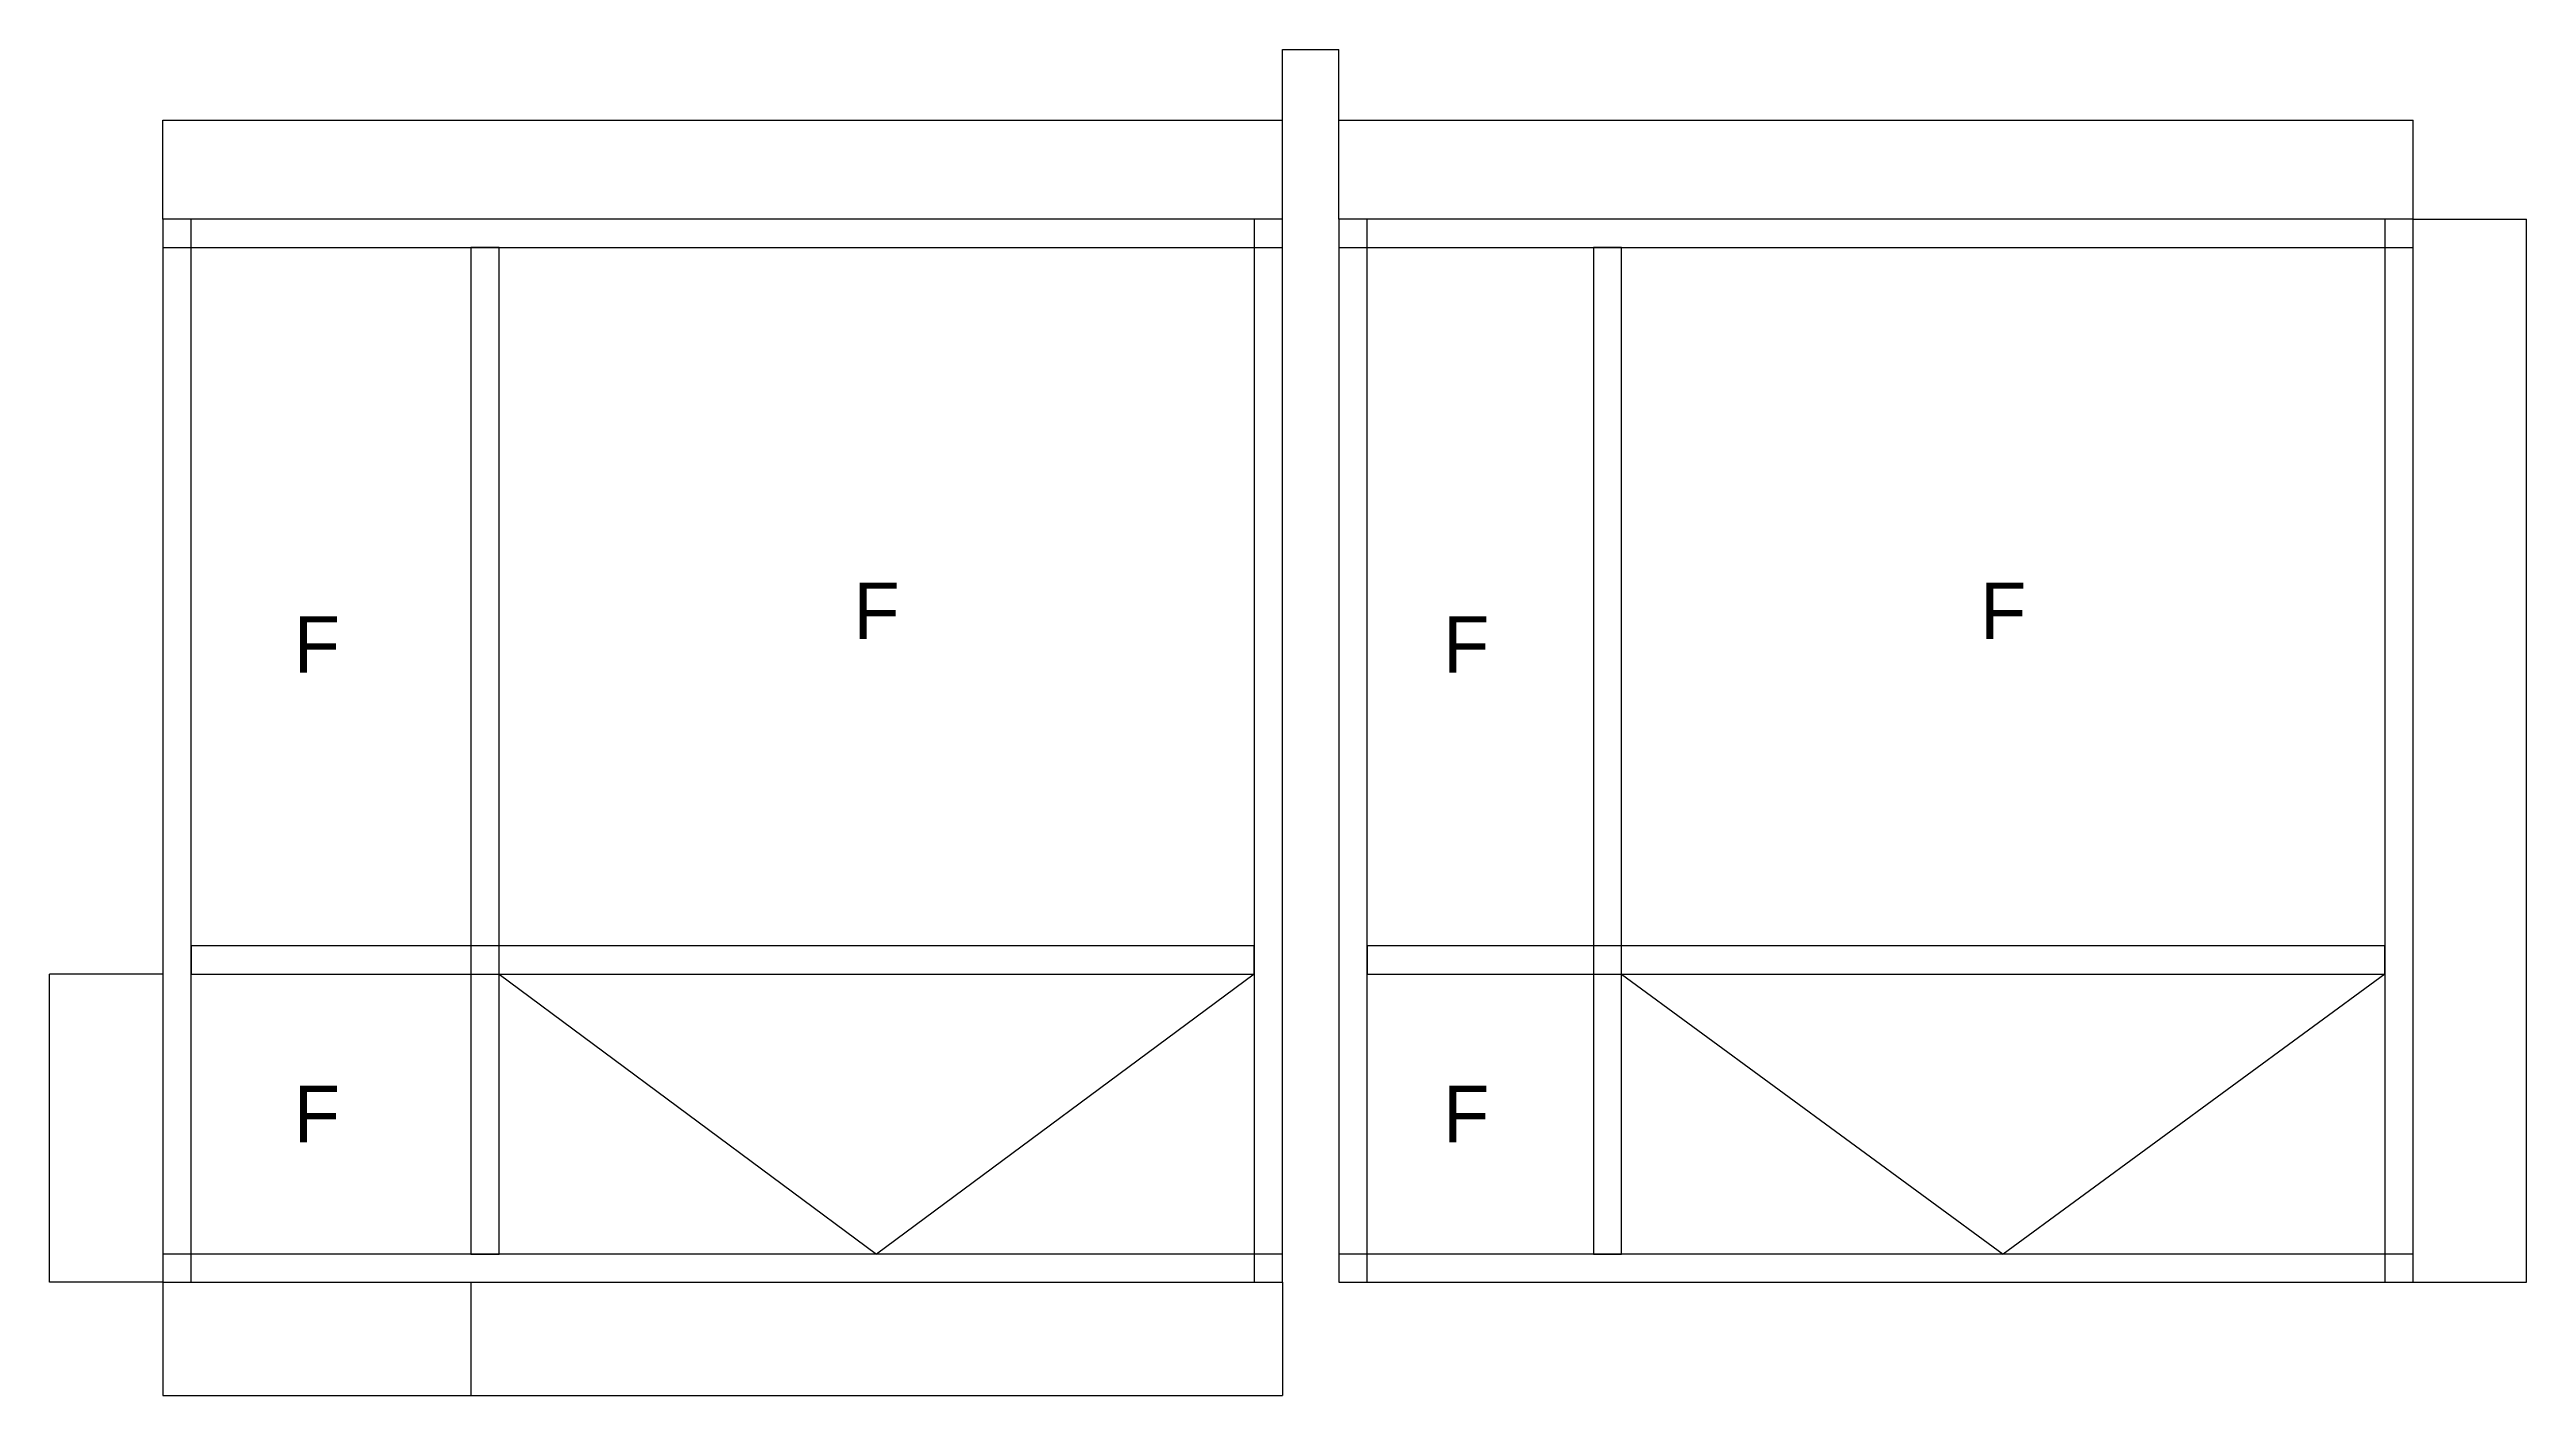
# Model space of a CAD drawing. Header units: millimetres. Extents: x -400 to 8360, y -400 to 4360.
import ezdxf
from ezdxf.enums import TextEntityAlignment as Align

# ---------------------------------------------------------------- set-up
doc = ezdxf.new("R2010")
doc.units = ezdxf.units.MM
for name, color, linetype in [('BRACE', 1, 'Continuous'), ('DIMS', 5, 'Continuous'), ('FRAME', 7, 'Continuous'), ('TEXT', 3, 'Continuous')]:
    doc.layers.add(name, color=color, linetype=linetype)
doc.styles.add('OpenSansCondensed-Light', font='OpenSansCondensed-Light.ttf')
doc.dimstyles.new('EZDXF', dxfattribs={"dimtxt": 0.25, "dimasz": 0.175, "dimexe": 0.375, "dimexo": 0.125, "dimgap": 0.1, "dimtad": 1, "dimlfac": 100, "dimzin": 12, "dimdsep": 46, "dimtxsty": 'OpenSansCondensed-Light', "dimblk": 'ARCHTICK', "dimcen": 2.5, "dimazin": 3, "dimtfac": 0.5, "dimtmove": 2, "dimatfit": 3})

# ---------------------------------------------------------------- blocks, each defined once
blk = doc.blocks.new('_ARCHTICK')
at = {"color": 0, "linetype": 'BYBLOCK', "const_width": 0.15}
blk.add_lwpolyline([(-0.5, -0.5), (0.5, 0.5)], dxfattribs=at)

msp = doc.modelspace()

# ---------------------------------------------------------------- linework, layer by layer
at = {"layer": 'BRACE'}
for p, q in [((1190, 1090), (2525, 100)), ((3860, 1090), (2525, 100)), ((5160, 1090), (6510, 100)), ((7860, 1090), (6510, 100))]:
    msp.add_line(p, q, dxfattribs=at)
at = {"layer": 'FRAME'}
for points in [[(0, 3660), (3960, 3660), (3960, 3760), (0, 3760)], [(0, 0), (100, 0), (100, 3760), (0, 3760)], [(3860, 0), (3960, 0), (3960, 3760), (3860, 3760)], [(4160, 3660), (7960, 3660), (7960, 3760), (4160, 3760)], [(4160, 0), (4260, 0), (4260, 3760), (4160, 3760)], [(7860, 0), (7960, 0), (7960, 3760), (7860, 3760)], [(1090, 100), (1190, 100), (1190, 3660), (1090, 3660)], [(5060, 100), (5160, 100), (5160, 3660), (5060, 3660)], [(100, 1090), (3860, 1090), (3860, 1190), (100, 1190)], [(4260, 1090), (7860, 1090), (7860, 1190), (4260, 1190)], [(0, 0), (3960, 0), (3960, 100), (0, 100)], [(4160, 0), (7960, 0), (7960, 100), (4160, 100)]]:
    msp.add_lwpolyline(points, close=True, dxfattribs=at)

# ---------------------------------------------------------------- texts
at = {"layer": 'TEXT'}
for p in [(2525, 2375), (6510, 2375), (545, 2256), (4610, 2256), (545, 595), (4610, 595)]:
    msp.add_text('F', height=200, dxfattribs=at).set_placement(p, align=Align.MIDDLE_CENTER)

# ---------------------------------------------------------------- dimensions: what is measured, and where the dimension line sits
at = {"layer": 'DIMS'}
for base, p1, p2 in [((3960, 4360), (3960, 3760), (4160, 3760)), ((0, 4110), (0, 3760), (3960, 3760)), ((4160, 4110), (4160, 3760), (7960, 3760)), ((0, -400), (0, 0), (1090, 0)), ((1090, -400), (1090, 0), (3960, 0))]:
    msp.add_linear_dim(base=base, p1=p1, p2=p2, dimstyle='EZDXF', dxfattribs=at).render()
for base, p1, p2 in [((8360, 0), (7960, 0), (7960, 3760)), ((-400, 0), (0, 0), (0, 1090))]:
    msp.add_linear_dim(base=base, p1=p1, p2=p2, angle=90, dimstyle='EZDXF', dxfattribs=at).render()

doc.saveas('drawing.dxf')
